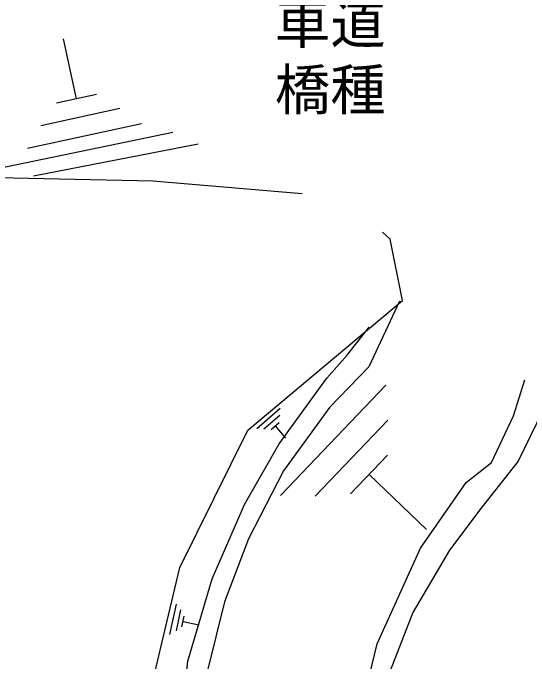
# Model space of a CAD drawing. Units: millimetres, scale not verified. Extents: x 40000 to 680000, y 20000 to 380000.
# Drawn here: x 520735 to 544012, y 285390 to 314594 of the extents above; entities that cross this region are included whole.
import ezdxf
from ezdxf.enums import TextEntityAlignment as Align

# ---------------------------------------------------------------- set-up
doc = ezdxf.new("R2010")
doc.units = ezdxf.units.MM
doc.header["$LTSCALE"] = 1000
doc.layers.add('M-BGD', color=7, linetype='Continuous', lineweight=25)
doc.layers.add('M-BGD-HTXT', color=7, linetype='Continuous', lineweight=13)
doc.styles.add('ＭＳ ゴシック', font='')
doc.styles.get('ＭＳ ゴシック').set_extended_font_data('MS Gothic')

msp = doc.modelspace()

# ---------------------------------------------------------------- linework, layer by layer
at = {"layer": 'M-BGD'}
for p, q in [((523598, 310728), (523017, 313422)), ((524505, 310924), (522692, 310532)), ((522000, 309529), (525562, 310298)), ((526539, 309601), (521384, 308488)), ((518226, 307215), (527947, 309223)), ((529088, 308679), (521663, 307235)), ((527037, 307020), (516573, 307235)), ((533782, 306437), (527037, 307020)), ((537741, 304403), (537396, 304711)), ((538299, 301638), (537741, 304403)), ((531335, 295798), (538299, 301638)), ((538173, 301605), (536779, 298651)), ((535790, 299157), (536797, 300429)), ((534886, 298137), (535790, 299157)), ((536779, 298651), (535011, 296819)), ((532739, 295183), (534886, 298137)), ((543316, 296443), (543829, 298066)), ((532806, 292857), (537548, 297822)), ((531735, 295872), (532790, 296781)), ((535011, 296819), (532937, 293958)), ((532779, 296462), (532050, 295834)), ((542312, 294330), (543316, 296443)), ((544620, 296643), (543517, 294400)), ((532374, 295822), (532745, 296142)), ((537645, 296250), (534369, 292820)), ((532559, 295982), (533034, 295430)), ((528264, 289606), (531335, 295798)), ((531176, 292443), (532739, 295183)), ((535965, 292918), (537633, 294664)), ((543517, 294400), (541839, 292269)), ((541171, 293435), (542312, 294330)), ((532937, 293958), (531365, 290893)), ((536799, 293791), (539393, 291312)), ((539112, 290484), (541171, 293435)), ((529713, 289091), (531176, 292443)), ((541839, 292269), (540432, 290383)), ((531365, 290893), (530274, 288062)), ((537161, 286172), (539112, 290484)), ((540432, 290383), (538773, 287578)), ((526938, 284024), (528264, 289606)), ((528617, 285391), (529713, 289091)), ((527814, 286593), (528110, 287955)), ((530274, 288062), (529499, 284897)), ((528293, 287693), (528089, 286752)), ((528355, 286938), (528459, 287417)), ((538773, 287578), (537743, 284949)), ((528407, 287177), (529118, 287023)), ((536449, 283259), (537161, 286172)), ((528053, 280230), (528617, 285391))]:
    msp.add_line(p, q, dxfattribs=at)

# ---------------------------------------------------------------- texts
at = {"layer": 'M-BGD-HTXT', "style": 'ＭＳ ゴシック'}
for s, p in [('車道\u3000\u3000\u3000W2=6.0', (532548, 312675)), ('橋種\u3000\u3000\u3000鋼橋(I桁)', (532548, 309675))]:
    msp.add_text(s, height=1833, dxfattribs=at).set_placement(p, align=Align.BOTTOM_LEFT)

doc.saveas('drawing.dxf')
